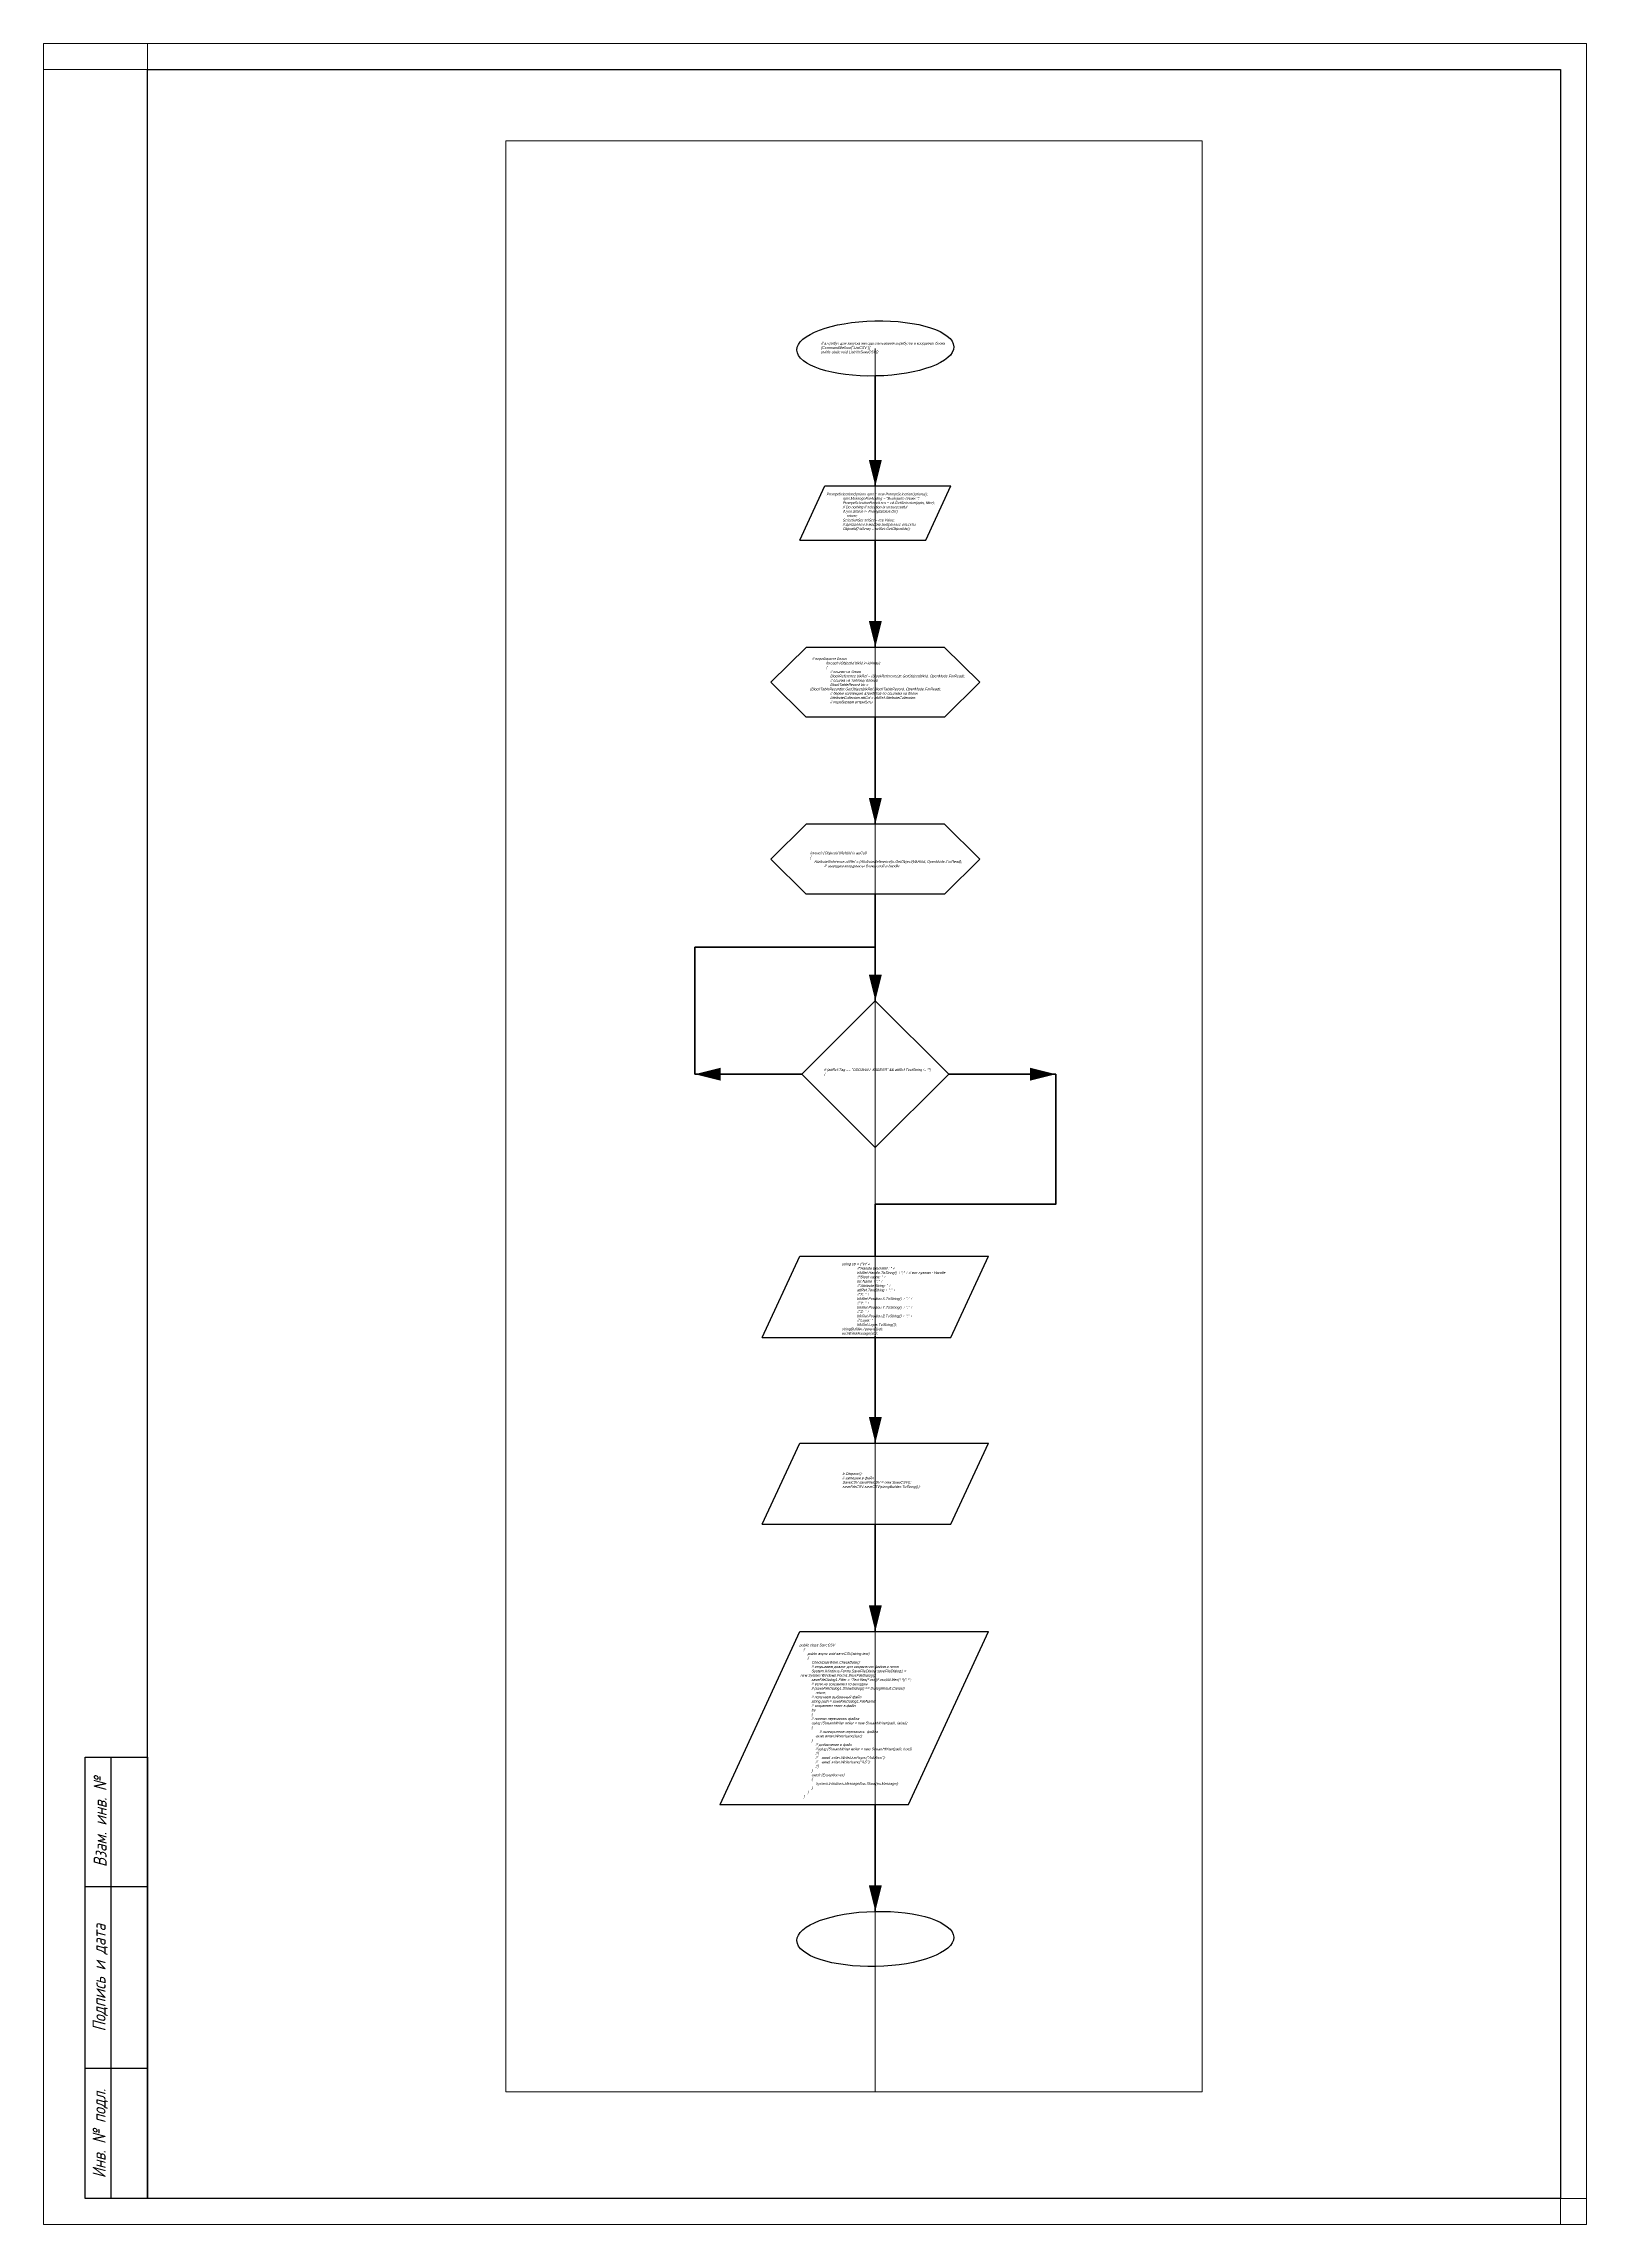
# Paper-space layout 'A3_(420x297) (верт)' of a CAD drawing. Header units: millimetres. Extents: x 0 to 297, y 0 to 420.
# The model-space entities are those that its viewports show. They can reach past a viewport. Long polylines and large blocks are cut down to what shows.
import ezdxf

# ---------------------------------------------------------------- set-up
doc = ezdxf.new("R2010")
doc.units = ezdxf.units.MM
doc.layers.get('Defpoints').update_dxf_attribs({"color": 170, "lineweight": 5})
for name, color, linetype, lineweight in [('соединение', 251, 'Continuous', 40), ('Сплошная тонкая S_3', 250, 'Continuous', 20), ('Штамп_Текст', 7, 'Continuous', 20)]:
    doc.layers.add(name, color=color, linetype=linetype, lineweight=lineweight)
doc.layers.add('текст', color=7, linetype='Continuous')
doc.styles.add('ASKO 2_5', font='GOST_A.TTF', dxfattribs={"oblique": 15, "height": 2.5})
doc.styles.add('стиль1', font='arial.ttf', dxfattribs={"oblique": 15, "height": 1})

# ---------------------------------------------------------------- blocks, each defined once
blk = doc.blocks.new('*U517')
for p, q in [((-7, 0), (-7, 85)), ((0, 60), (-12, 60)), ((0, 25), (-12, 25))]:
    blk.add_line(p, q)
blk.add_lwpolyline([(0, 0), (-12, 0), (-12, 85), (0, 85)], close=True)
at = {"layer": 'Штамп_Текст', "char_height": 2.5, "attachment_point": 5, "rotation": 90, "style": 'ASKO 2_5'}
for s, insert, width in [('Взам. инв. №', (-9.12, 72.5), 25), ('Подпись и дата', (-9.12, 42.5), 35), ('Инв. № подл.', (-9.12, 12.5), 25)]:
    blk.add_mtext(s, dxfattribs=dict(at, insert=insert, width=width))
blk = doc.blocks.new('цикл')
for p, q in [((-26.55, 13.53), (-40.25, 0)), ((-26.55, 13.53), (26.55, 13.53)), ((26.55, 13.53), (40.25, 0)), ((-26.72, -13.36), (-40.25, 0)), ((26.72, -13.36), (40.25, 0)), ((-26.72, -13.36), (26.72, -13.36))]:
    blk.add_line(p, q)
blk = doc.blocks.new('*U15')
for p, q in [((-29.01, -10.44), (-19.39, 10.44)), ((-19.39, 10.44), (29.01, 10.44)), ((19.39, -10.44), (29.01, 10.44)), ((-29.01, -10.44), (19.39, -10.44))]:
    blk.add_line(p, q)
blk = doc.blocks.new('условие')
blk.add_lwpolyline([(-28.28, 0), (0, 28.28), (28.28, 0), (0, -28.28)], close=True)
blk = doc.blocks.new('начало')
blk.add_ellipse((0, 0), major_axis=(30.18, 0.64), ratio=0.351628)
blk = doc.blocks.new('стрела')
at = {"layer": 'соединение'}
blk.add_lwpolyline([(0, 41.23), (0, 0)], dxfattribs=at)
blk.add_lwpolyline([(0, 0, 0, 5, 0), (0, 10, 5, 5, 0)], format="xyseb", dxfattribs=at)
blk = doc.blocks.new('ввод1')
for p, q in [((-39.85, -33.99), (-19.39, 10.44)), ((-19.39, 10.44), (29.01, 10.44)), ((8.49, -33.99), (29.01, 10.44)), ((-39.91, -33.99), (8.49, -33.99))]:
    blk.add_line(p, q)

msp = doc.modelspace()

# ---------------------------------------------------------------- linework, layer by layer
at = {"layer": 'Defpoints'}
msp.add_line((0, 0), (0, 2142.51), dxfattribs=at)
at = {"layer": 'соединение'}
for p, q in [((-69.51, 1862.95), (-69.51, 1911.84)), ((-69.51, 1911.84), (0, 1911.84)), ((0, 1812.95), (0, 1792.81))]:
    msp.add_line(p, q, dxfattribs=at)
for points in [[(0, 2131.89), (0, 2089.57)], [(69.51, 1862.95), (69.51, 1812.95), (0, 1812.95)]]:
    msp.add_lwpolyline(points, dxfattribs=at)
msp.add_lwpolyline([(0, 2089.57, 0, 5, 0), (0, 2099.57, 5, 5, 0)], format="xyseb", dxfattribs=at)

# ---------------------------------------------------------------- block references
for name, p in [('начало', (0, 2142.51)), ('*U15', (0, 2079.13)), ('цикл', (0, 2013.94)), ('цикл', (0, 1945.82)), ('условие', (0, 1862.95)), ('начало', (0, 1529.86))]:
    msp.add_blockref(name, p)
at = {"xscale": 1.5, "yscale": 1.5, "zscale": 1.5}
for name, p in [('*U15', (0, 1777.16)), ('*U15', (0, 1705.23)), ('ввод1', (0, 1632.69))]:
    msp.add_blockref(name, p, dxfattribs=at)
at = {"layer": 'соединение'}
for p in [(0, 2027.46), (0, 1959.35), (0, 1891.23), (0, 1720.88), (0, 1648.34), (0, 1540.47)]:
    msp.add_blockref('стрела', p, dxfattribs=at)
at = {"layer": 'соединение', "xscale": -1, "rotation": 270}
msp.add_blockref('стрела', (-69.51, 1862.95), dxfattribs=at)
at = {"layer": 'соединение', "rotation": 90}
msp.add_blockref('стрела', (69.51, 1862.95), dxfattribs=at)

# ---------------------------------------------------------------- texts
at = {"layer": 'текст', "char_height": 1, "attachment_point": 1, "style": 'стиль1'}
for s, insert, width in [('        // аттрибут для запуска метода считывания атрибутов и координат блока\\P        [CommandMethod("ListCSV")]\\P        public static void ListAttrSaveCSV()', (-24.02, 2145), 53.2936), ('PromptSelectionOptions opts = new PromptSelectionOptions();\\P                opts.MessageForAdding = "Выберите блоки: ";\\P                PromptSelectionResult res = ed.GetSelection(opts, filter);\\P                // Do nothing if selection is unsuccessful\\P                if (res.Status != PromptStatus.OK)\\P                    return;\\P                SelectionSet selSet = res.Value;\\P                // добавляем в массив выбранные обьекты\\P                ObjectId[] idArray = selSet.GetObjectIds();', (-18.82, 2086.89), 109.0199), ('  // перебираем блоки\\P                foreach (ObjectId blkId in idArray)\\P                \\{\\P                    // ссылки на блоки\\P                    BlockReference blkRef = (BlockReference)tr.GetObject(blkId, OpenMode.ForRead);\\P                    // ссылка на таблицу блоков\\P                    BlockTableRecord btr = \\P(BlockTableRecord)tr.GetObject(blkRef.BlockTableRecord, OpenMode.ForRead);\\P                    // берем коллекцию атрибутов по ссылкам на блоки\\P                    AttributeCollection attCol = blkRef.AttributeCollection;\\P                    // перебираем аттрибуты', (-25.2, 2023.48), 77.0731), ('\\P                    foreach (ObjectId blkAttId in attCol)\\P                    \\{\\P                        AttributeReference attRef = (AttributeReference)tr.GetObject(blkAttId, OpenMode.ForRead);\\P                                  //  выводим координаты блока,слой и handle', (-32.89, 1950.36), 69.7382), ('                        if (attRef.Tag == "ОБОЗНАЧ_КАБЕЛЯ" && attRef.TextString != "")\\P                        \\{', (-29.08, 1865.17), 54.0764), ('\\P\\P                            string str = ("\\\\n" +\\P                                           //"Handle BlockRef : " + \\P                                           blkRef.Handle.ToString() + ";" + // вот нужная - Handle\\P                                           //"Block name: " + \\P                                           btr.Name + ";" +\\P                                           //"Attribute String: " + \\P                                           attRef.TextString + ";" +\\P                                           //"X: " + \\P                                           blkRef.Position.X.ToString() + ";" +\\P                                           //"Y: " + \\P                                           blkRef.Position.Y.ToString() + ";" +\\P                                           //"Z: " + \\P                                           blkRef.Position.Z.ToString() + ";" +\\P                                           //"Layer: " + \\P                                           blkRef.Layer.ToString());\\P                            stringBuilder.Append(str);\\P                            ed.WriteMessage(str);', (-23.77, 1793.68), 191.967), ('                tr.Dispose();\\P                // запишем в файл\\P                SaveCSV saveFileCSV = new SaveCSV();\\P                saveFileCSV.saveCSV(stringBuilder.ToString());', (-18.89, 1709.6), 95.355), ('public class SaveCSV\\P    \\{\\P        public async void saveCSV(string text)\\P        \\{\\P            CheckDateWork.CheckDate();\\P            // открываем диалог для сохранения файла в поток\\P            System.Windows.Forms.SaveFileDialog saveFileDialog1 =\\P new System.Windows.Forms.SaveFileDialog();\\P            saveFileDialog1.Filter = "Text files(*.csv)|*.csv|All files(*.*)|*.*";\\P            // если не сохраняем то выходим\\P            if (saveFileDialog1.ShowDialog() == DialogResult.Cancel)\\P                return;\\P            // получаем выбранный файл\\P            string path = saveFileDialog1.FileName;\\P            // сохраняем текст в файл\\P            try\\P            \\{\\P            // полная перезапись файла \\P            using (StreamWriter writer = new StreamWriter(path, false))\\P            \\{\\P                    // асинхронная перезапись  файла\\P                await writer.WriteAsync(text);\\P            \\}\\P                // добавление в файл\\P                //using (StreamWriter writer = new StreamWriter(path, true))\\P                //\\{\\P                //    await writer.WriteLineAsync("Addition");\\P                //    await writer.WriteAsync("4,5");\\P                //\\}\\P            \\}\\P            catch (Exception ex)\\P            \\{\\P                System.Windows.MessageBox.Show(ex.Message);\\P            \\}\\P        \\}\\P    \\}', (-29.26, 1643.57), 74.2137)]:
    msp.add_mtext(s, dxfattribs=dict(at, insert=insert, width=width))

psp = doc.layouts.new('A3_(420x297) (верт)')

# ---------------------------------------------------------------- linework, layer by layer
psp.add_lwpolyline([(20, 415), (292, 415), (292, 5), (20, 5)], close=True)
at = {"layer": 'Defpoints', "ltscale": 500}
for points in [[(0, 420), (20, 420), (20, 415), (0, 415)], [(292, 5), (297, 5), (297, 0), (292, 0)]]:
    psp.add_lwpolyline(points, close=True, dxfattribs=at)
at = {"layer": 'Сплошная тонкая S_3'}
psp.add_lwpolyline([(0, 0), (297, 0), (297, 420), (0, 420)], close=True, dxfattribs=at)

# ---------------------------------------------------------------- block references
at = {"ltscale": 0.3}
psp.add_blockref('*U517', (20, 5), dxfattribs=at)

# ---------------------------------------------------------------- viewports
at = {"layer": 'Defpoints'}
psp.add_viewport(center=(156, 213.4), size=(134.06, 375.712), view_center_point=(-8.23, 1846.72), view_height=751.424, dxfattribs=at)

doc.saveas('drawing.dxf')
